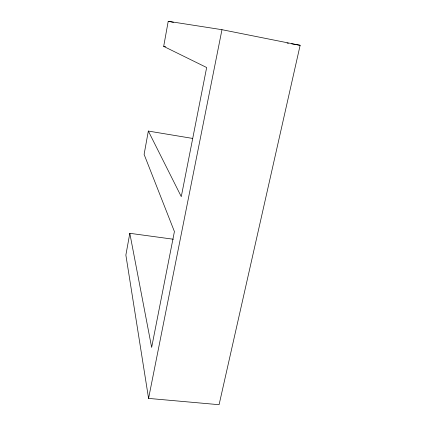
<?xml version="1.0" encoding="UTF-8"?>
<svg xmlns="http://www.w3.org/2000/svg" width="426" height="426" viewBox="0 0 426 426"><rect width="100%" height="100%" fill="white"/><g stroke="black" fill="none" stroke-linecap="round" stroke-linejoin="round"><path stroke-width="0.64" d="M173.339 239.231L129.813 233.31L125.867 255.089L148.573 398.411L219.081 404.7L300.133 45.3L221.973 29.692L168.222 21.3L163.68 46.386L206.653 67.516L181.274 196.642L148.333 131.064L192.579 138.418M148.333 131.064L144.105 154.409L174.415 231.552L151.645 347.424L129.813 233.31M148.573 398.411L221.973 29.692M287.065 43.053L288.37 43.276M291.64 43.841L300.133 45.3M163.68 46.386L165.623 46.753M168.222 21.3L173.441 22.338"/></g></svg>
